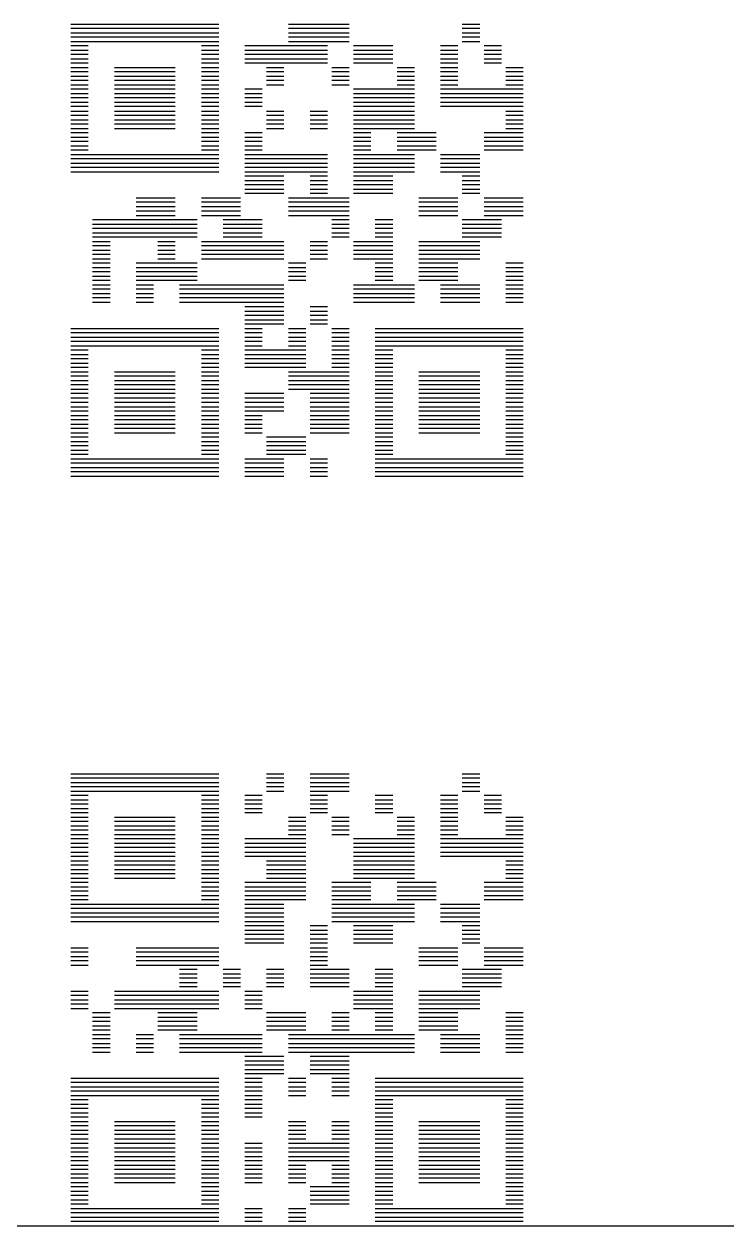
# Model space of a CAD drawing. Extents: x 0 to 60, y 0 to 60.
# Drawn here: x 0.938 to 1.875, y 0 to 1.603 of the extents above; entities that cross this region are included whole.
import ezdxf

# ---------------------------------------------------------------- set-up
doc = ezdxf.new("R2010")
doc.units = 0

msp = doc.modelspace()

# ---------------------------------------------------------------- linework, layer by layer
for p, q in [((1, 1.6032), (1.1972, 1.6032)), ((1.1972, 1.5974), (1, 1.5974)), ((1, 1.5916), (1.1972, 1.5916)), ((1.29, 1.6032), (1.3712, 1.6032)), ((1.3712, 1.5974), (1.29, 1.5974)), ((1.29, 1.5916), (1.3712, 1.5916)), ((1.522, 1.6032), (1.5452, 1.6032)), ((1.5452, 1.5974), (1.522, 1.5974)), ((1.522, 1.5916), (1.5452, 1.5916)), ((1.1972, 1.5858), (1, 1.5858)), ((1, 1.58), (1.1972, 1.58)), ((1.0232, 1.5742), (1, 1.5742)), ((1.1972, 1.5742), (1.174, 1.5742)), ((1.3422, 1.5742), (1.232, 1.5742)), ((1.3712, 1.5858), (1.29, 1.5858)), ((1.29, 1.58), (1.3712, 1.58)), ((1.4292, 1.5742), (1.377, 1.5742)), ((1.5162, 1.5742), (1.493, 1.5742)), ((1.5452, 1.5858), (1.522, 1.5858)), ((1.522, 1.58), (1.5452, 1.58)), ((1.5742, 1.5742), (1.551, 1.5742)), ((1, 1.5684), (1.0232, 1.5684)), ((1.0232, 1.5626), (1, 1.5626)), ((1, 1.5568), (1.0232, 1.5568)), ((1.174, 1.5684), (1.1972, 1.5684)), ((1.1972, 1.5626), (1.174, 1.5626)), ((1.174, 1.5568), (1.1972, 1.5568)), ((1.232, 1.5684), (1.3422, 1.5684)), ((1.3422, 1.5626), (1.232, 1.5626)), ((1.232, 1.5568), (1.3422, 1.5568)), ((1.377, 1.5684), (1.4292, 1.5684)), ((1.4292, 1.5626), (1.377, 1.5626)), ((1.377, 1.5568), (1.4292, 1.5568)), ((1.493, 1.5684), (1.5162, 1.5684)), ((1.5162, 1.5626), (1.493, 1.5626)), ((1.493, 1.5568), (1.5162, 1.5568)), ((1.551, 1.5684), (1.5742, 1.5684)), ((1.5742, 1.5626), (1.551, 1.5626)), ((1.551, 1.5568), (1.5742, 1.5568)), ((1.0232, 1.551), (1, 1.551)), ((1, 1.5452), (1.0232, 1.5452)), ((1.0232, 1.5394), (1, 1.5394)), ((1.058, 1.5452), (1.1392, 1.5452)), ((1.1392, 1.5394), (1.058, 1.5394)), ((1.1972, 1.551), (1.174, 1.551)), ((1.174, 1.5452), (1.1972, 1.5452)), ((1.1972, 1.5394), (1.174, 1.5394)), ((1.3422, 1.551), (1.232, 1.551)), ((1.261, 1.5452), (1.2842, 1.5452)), ((1.2842, 1.5394), (1.261, 1.5394)), ((1.348, 1.5452), (1.3712, 1.5452)), ((1.3712, 1.5394), (1.348, 1.5394)), ((1.4292, 1.551), (1.377, 1.551)), ((1.435, 1.5452), (1.4582, 1.5452)), ((1.4582, 1.5394), (1.435, 1.5394)), ((1.5162, 1.551), (1.493, 1.551)), ((1.493, 1.5452), (1.5162, 1.5452)), ((1.5162, 1.5394), (1.493, 1.5394)), ((1.5742, 1.551), (1.551, 1.551)), ((1.58, 1.5452), (1.6032, 1.5452)), ((1.6032, 1.5394), (1.58, 1.5394)), ((1, 1.5336), (1.0232, 1.5336)), ((1.0232, 1.5278), (1, 1.5278)), ((1.058, 1.5336), (1.1392, 1.5336)), ((1.1392, 1.5278), (1.058, 1.5278)), ((1.174, 1.5336), (1.1972, 1.5336)), ((1.1972, 1.5278), (1.174, 1.5278)), ((1.261, 1.5336), (1.2842, 1.5336)), ((1.2842, 1.5278), (1.261, 1.5278)), ((1.348, 1.5336), (1.3712, 1.5336)), ((1.3712, 1.5278), (1.348, 1.5278)), ((1.435, 1.5336), (1.4582, 1.5336)), ((1.4582, 1.5278), (1.435, 1.5278)), ((1.493, 1.5336), (1.5162, 1.5336)), ((1.5162, 1.5278), (1.493, 1.5278)), ((1.58, 1.5336), (1.6032, 1.5336)), ((1.6032, 1.5278), (1.58, 1.5278)), ((1, 1.522), (1.0232, 1.522)), ((1.0232, 1.5162), (1, 1.5162)), ((1, 1.5104), (1.0232, 1.5104)), ((1.058, 1.522), (1.1392, 1.522)), ((1.1392, 1.5162), (1.058, 1.5162)), ((1.058, 1.5104), (1.1392, 1.5104)), ((1.174, 1.522), (1.1972, 1.522)), ((1.1972, 1.5162), (1.174, 1.5162)), ((1.174, 1.5104), (1.1972, 1.5104)), ((1.2552, 1.5162), (1.232, 1.5162)), ((1.232, 1.5104), (1.2552, 1.5104)), ((1.261, 1.522), (1.2842, 1.522)), ((1.348, 1.522), (1.3712, 1.522)), ((1.4582, 1.5162), (1.377, 1.5162)), ((1.377, 1.5104), (1.4582, 1.5104)), ((1.435, 1.522), (1.4582, 1.522)), ((1.493, 1.522), (1.5162, 1.522)), ((1.6032, 1.5162), (1.493, 1.5162)), ((1.493, 1.5104), (1.6032, 1.5104)), ((1.58, 1.522), (1.6032, 1.522)), ((1.0232, 1.5046), (1, 1.5046)), ((1, 1.4988), (1.0232, 1.4988)), ((1.0232, 1.493), (1, 1.493)), ((1.1392, 1.5046), (1.058, 1.5046)), ((1.058, 1.4988), (1.1392, 1.4988)), ((1.1392, 1.493), (1.058, 1.493)), ((1.1972, 1.5046), (1.174, 1.5046)), ((1.174, 1.4988), (1.1972, 1.4988)), ((1.1972, 1.493), (1.174, 1.493)), ((1.2552, 1.5046), (1.232, 1.5046)), ((1.232, 1.4988), (1.2552, 1.4988)), ((1.2552, 1.493), (1.232, 1.493)), ((1.4582, 1.5046), (1.377, 1.5046)), ((1.377, 1.4988), (1.4582, 1.4988)), ((1.4582, 1.493), (1.377, 1.493)), ((1.6032, 1.5046), (1.493, 1.5046)), ((1.493, 1.4988), (1.6032, 1.4988)), ((1.6032, 1.493), (1.493, 1.493)), ((1, 1.4872), (1.0232, 1.4872)), ((1.0232, 1.4814), (1, 1.4814)), ((1, 1.4756), (1.0232, 1.4756)), ((1.058, 1.4872), (1.1392, 1.4872)), ((1.1392, 1.4814), (1.058, 1.4814)), ((1.058, 1.4756), (1.1392, 1.4756)), ((1.174, 1.4872), (1.1972, 1.4872)), ((1.1972, 1.4814), (1.174, 1.4814)), ((1.174, 1.4756), (1.1972, 1.4756)), ((1.261, 1.4872), (1.2842, 1.4872)), ((1.2842, 1.4814), (1.261, 1.4814)), ((1.261, 1.4756), (1.2842, 1.4756)), ((1.319, 1.4872), (1.3422, 1.4872)), ((1.3422, 1.4814), (1.319, 1.4814)), ((1.319, 1.4756), (1.3422, 1.4756)), ((1.377, 1.4872), (1.4582, 1.4872)), ((1.4582, 1.4814), (1.377, 1.4814)), ((1.377, 1.4756), (1.4582, 1.4756)), ((1.58, 1.4872), (1.6032, 1.4872)), ((1.6032, 1.4814), (1.58, 1.4814)), ((1.58, 1.4756), (1.6032, 1.4756)), ((1.0232, 1.4698), (1, 1.4698)), ((1, 1.464), (1.0232, 1.464)), ((1.1392, 1.4698), (1.058, 1.4698)), ((1.058, 1.464), (1.1392, 1.464)), ((1.1972, 1.4698), (1.174, 1.4698)), ((1.174, 1.464), (1.1972, 1.464)), ((1.2842, 1.4698), (1.261, 1.4698)), ((1.261, 1.464), (1.2842, 1.464)), ((1.3422, 1.4698), (1.319, 1.4698)), ((1.319, 1.464), (1.3422, 1.464)), ((1.4582, 1.4698), (1.377, 1.4698)), ((1.377, 1.464), (1.4582, 1.464)), ((1.6032, 1.4698), (1.58, 1.4698)), ((1.58, 1.464), (1.6032, 1.464)), ((1.0232, 1.4582), (1, 1.4582)), ((1, 1.4524), (1.0232, 1.4524)), ((1.0232, 1.4466), (1, 1.4466)), ((1.1972, 1.4582), (1.174, 1.4582)), ((1.174, 1.4524), (1.1972, 1.4524)), ((1.1972, 1.4466), (1.174, 1.4466)), ((1.2552, 1.4582), (1.232, 1.4582)), ((1.232, 1.4524), (1.2552, 1.4524)), ((1.2552, 1.4466), (1.232, 1.4466)), ((1.4002, 1.4582), (1.377, 1.4582)), ((1.377, 1.4524), (1.4002, 1.4524)), ((1.4002, 1.4466), (1.377, 1.4466)), ((1.4872, 1.4582), (1.435, 1.4582)), ((1.435, 1.4524), (1.4872, 1.4524)), ((1.4872, 1.4466), (1.435, 1.4466)), ((1.6032, 1.4582), (1.551, 1.4582)), ((1.551, 1.4524), (1.6032, 1.4524)), ((1.6032, 1.4466), (1.551, 1.4466)), ((1, 1.4408), (1.0232, 1.4408)), ((1.0232, 1.435), (1, 1.435)), ((1, 1.4292), (1.1972, 1.4292)), ((1.174, 1.4408), (1.1972, 1.4408)), ((1.1972, 1.435), (1.174, 1.435)), ((1.232, 1.4408), (1.2552, 1.4408)), ((1.2552, 1.435), (1.232, 1.435)), ((1.232, 1.4292), (1.3422, 1.4292)), ((1.377, 1.4408), (1.4002, 1.4408)), ((1.4002, 1.435), (1.377, 1.435)), ((1.377, 1.4292), (1.4582, 1.4292)), ((1.435, 1.4408), (1.4872, 1.4408)), ((1.4872, 1.435), (1.435, 1.435)), ((1.493, 1.4292), (1.5452, 1.4292)), ((1.551, 1.4408), (1.6032, 1.4408)), ((1.6032, 1.435), (1.551, 1.435)), ((1.1972, 1.4234), (1, 1.4234)), ((1, 1.4176), (1.1972, 1.4176)), ((1.1972, 1.4118), (1, 1.4118)), ((1.3422, 1.4234), (1.232, 1.4234)), ((1.232, 1.4176), (1.3422, 1.4176)), ((1.3422, 1.4118), (1.232, 1.4118)), ((1.4582, 1.4234), (1.377, 1.4234)), ((1.377, 1.4176), (1.4582, 1.4176)), ((1.4582, 1.4118), (1.377, 1.4118)), ((1.5452, 1.4234), (1.493, 1.4234)), ((1.493, 1.4176), (1.5452, 1.4176)), ((1.5452, 1.4118), (1.493, 1.4118)), ((1, 1.406), (1.1972, 1.406)), ((1.232, 1.406), (1.3422, 1.406)), ((1.2842, 1.4002), (1.232, 1.4002)), ((1.3422, 1.4002), (1.319, 1.4002)), ((1.377, 1.406), (1.4582, 1.406)), ((1.4292, 1.4002), (1.377, 1.4002)), ((1.493, 1.406), (1.5452, 1.406)), ((1.5452, 1.4002), (1.522, 1.4002)), ((1.232, 1.3944), (1.2842, 1.3944)), ((1.2842, 1.3886), (1.232, 1.3886)), ((1.232, 1.3828), (1.2842, 1.3828)), ((1.319, 1.3944), (1.3422, 1.3944)), ((1.3422, 1.3886), (1.319, 1.3886)), ((1.319, 1.3828), (1.3422, 1.3828)), ((1.377, 1.3944), (1.4292, 1.3944)), ((1.4292, 1.3886), (1.377, 1.3886)), ((1.377, 1.3828), (1.4292, 1.3828)), ((1.522, 1.3944), (1.5452, 1.3944)), ((1.5452, 1.3886), (1.522, 1.3886)), ((1.522, 1.3828), (1.5452, 1.3828)), ((1.087, 1.3712), (1.1392, 1.3712)), ((1.1392, 1.3654), (1.087, 1.3654)), ((1.174, 1.3712), (1.2262, 1.3712)), ((1.2262, 1.3654), (1.174, 1.3654)), ((1.2842, 1.377), (1.232, 1.377)), ((1.29, 1.3712), (1.3712, 1.3712)), ((1.3712, 1.3654), (1.29, 1.3654)), ((1.3422, 1.377), (1.319, 1.377)), ((1.4292, 1.377), (1.377, 1.377)), ((1.464, 1.3712), (1.5162, 1.3712)), ((1.5162, 1.3654), (1.464, 1.3654)), ((1.5452, 1.377), (1.522, 1.377)), ((1.551, 1.3712), (1.6032, 1.3712)), ((1.6032, 1.3654), (1.551, 1.3654)), ((1.087, 1.3596), (1.1392, 1.3596)), ((1.1392, 1.3538), (1.087, 1.3538)), ((1.087, 1.348), (1.1392, 1.348)), ((1.174, 1.3596), (1.2262, 1.3596)), ((1.2262, 1.3538), (1.174, 1.3538)), ((1.174, 1.348), (1.2262, 1.348)), ((1.29, 1.3596), (1.3712, 1.3596)), ((1.3712, 1.3538), (1.29, 1.3538)), ((1.29, 1.348), (1.3712, 1.348)), ((1.464, 1.3596), (1.5162, 1.3596)), ((1.5162, 1.3538), (1.464, 1.3538)), ((1.464, 1.348), (1.5162, 1.348)), ((1.551, 1.3596), (1.6032, 1.3596)), ((1.6032, 1.3538), (1.551, 1.3538)), ((1.551, 1.348), (1.6032, 1.348)), ((1.1682, 1.3422), (1.029, 1.3422)), ((1.029, 1.3364), (1.1682, 1.3364)), ((1.2552, 1.3422), (1.203, 1.3422)), ((1.203, 1.3364), (1.2552, 1.3364)), ((1.3712, 1.3422), (1.348, 1.3422)), ((1.348, 1.3364), (1.3712, 1.3364)), ((1.4292, 1.3422), (1.406, 1.3422)), ((1.406, 1.3364), (1.4292, 1.3364)), ((1.5742, 1.3422), (1.522, 1.3422)), ((1.522, 1.3364), (1.5742, 1.3364)), ((1.1682, 1.3306), (1.029, 1.3306)), ((1.029, 1.3248), (1.1682, 1.3248)), ((1.1682, 1.319), (1.029, 1.319)), ((1.2552, 1.3306), (1.203, 1.3306)), ((1.203, 1.3248), (1.2552, 1.3248)), ((1.2552, 1.319), (1.203, 1.319)), ((1.3712, 1.3306), (1.348, 1.3306)), ((1.348, 1.3248), (1.3712, 1.3248)), ((1.3712, 1.319), (1.348, 1.319)), ((1.4292, 1.3306), (1.406, 1.3306)), ((1.406, 1.3248), (1.4292, 1.3248)), ((1.4292, 1.319), (1.406, 1.319)), ((1.5742, 1.3306), (1.522, 1.3306)), ((1.522, 1.3248), (1.5742, 1.3248)), ((1.5742, 1.319), (1.522, 1.319)), ((1.029, 1.3132), (1.0522, 1.3132)), ((1.0522, 1.3074), (1.029, 1.3074)), ((1.029, 1.3016), (1.0522, 1.3016)), ((1.116, 1.3132), (1.1392, 1.3132)), ((1.1392, 1.3074), (1.116, 1.3074)), ((1.116, 1.3016), (1.1392, 1.3016)), ((1.174, 1.3132), (1.2842, 1.3132)), ((1.2842, 1.3074), (1.174, 1.3074)), ((1.174, 1.3016), (1.2842, 1.3016)), ((1.319, 1.3132), (1.3422, 1.3132)), ((1.3422, 1.3074), (1.319, 1.3074)), ((1.319, 1.3016), (1.3422, 1.3016)), ((1.377, 1.3132), (1.4292, 1.3132)), ((1.4292, 1.3074), (1.377, 1.3074)), ((1.377, 1.3016), (1.4292, 1.3016)), ((1.464, 1.3132), (1.5452, 1.3132)), ((1.5452, 1.3074), (1.464, 1.3074)), ((1.464, 1.3016), (1.5452, 1.3016)), ((1.0522, 1.2958), (1.029, 1.2958)), ((1.029, 1.29), (1.0522, 1.29)), ((1.0522, 1.2842), (1.029, 1.2842)), ((1.1682, 1.2842), (1.087, 1.2842)), ((1.1392, 1.2958), (1.116, 1.2958)), ((1.116, 1.29), (1.1392, 1.29)), ((1.2842, 1.2958), (1.174, 1.2958)), ((1.174, 1.29), (1.2842, 1.29)), ((1.3132, 1.2842), (1.29, 1.2842)), ((1.3422, 1.2958), (1.319, 1.2958)), ((1.319, 1.29), (1.3422, 1.29)), ((1.4292, 1.2958), (1.377, 1.2958)), ((1.377, 1.29), (1.4292, 1.29)), ((1.4292, 1.2842), (1.406, 1.2842)), ((1.5452, 1.2958), (1.464, 1.2958)), ((1.464, 1.29), (1.5452, 1.29)), ((1.5162, 1.2842), (1.464, 1.2842)), ((1.6032, 1.2842), (1.58, 1.2842)), ((1.029, 1.2784), (1.0522, 1.2784)), ((1.0522, 1.2726), (1.029, 1.2726)), ((1.029, 1.2668), (1.0522, 1.2668)), ((1.087, 1.2784), (1.1682, 1.2784)), ((1.1682, 1.2726), (1.087, 1.2726)), ((1.087, 1.2668), (1.1682, 1.2668)), ((1.29, 1.2784), (1.3132, 1.2784)), ((1.3132, 1.2726), (1.29, 1.2726)), ((1.29, 1.2668), (1.3132, 1.2668)), ((1.406, 1.2784), (1.4292, 1.2784)), ((1.4292, 1.2726), (1.406, 1.2726)), ((1.406, 1.2668), (1.4292, 1.2668)), ((1.464, 1.2784), (1.5162, 1.2784)), ((1.5162, 1.2726), (1.464, 1.2726)), ((1.464, 1.2668), (1.5162, 1.2668)), ((1.58, 1.2784), (1.6032, 1.2784)), ((1.6032, 1.2726), (1.58, 1.2726)), ((1.58, 1.2668), (1.6032, 1.2668)), ((1.0522, 1.261), (1.029, 1.261)), ((1.029, 1.2552), (1.0522, 1.2552)), ((1.1682, 1.261), (1.087, 1.261)), ((1.087, 1.2552), (1.1102, 1.2552)), ((1.145, 1.2552), (1.2842, 1.2552)), ((1.3132, 1.261), (1.29, 1.261)), ((1.377, 1.2552), (1.4582, 1.2552)), ((1.4292, 1.261), (1.406, 1.261)), ((1.5162, 1.261), (1.464, 1.261)), ((1.493, 1.2552), (1.5452, 1.2552)), ((1.6032, 1.261), (1.58, 1.261)), ((1.58, 1.2552), (1.6032, 1.2552)), ((1.0522, 1.2494), (1.029, 1.2494)), ((1.029, 1.2436), (1.0522, 1.2436)), ((1.0522, 1.2378), (1.029, 1.2378)), ((1.1102, 1.2494), (1.087, 1.2494)), ((1.087, 1.2436), (1.1102, 1.2436)), ((1.1102, 1.2378), (1.087, 1.2378)), ((1.2842, 1.2494), (1.145, 1.2494)), ((1.145, 1.2436), (1.2842, 1.2436)), ((1.2842, 1.2378), (1.145, 1.2378)), ((1.4582, 1.2494), (1.377, 1.2494)), ((1.377, 1.2436), (1.4582, 1.2436)), ((1.4582, 1.2378), (1.377, 1.2378)), ((1.5452, 1.2494), (1.493, 1.2494)), ((1.493, 1.2436), (1.5452, 1.2436)), ((1.5452, 1.2378), (1.493, 1.2378)), ((1.6032, 1.2494), (1.58, 1.2494)), ((1.58, 1.2436), (1.6032, 1.2436)), ((1.6032, 1.2378), (1.58, 1.2378)), ((1.029, 1.232), (1.0522, 1.232)), ((1.087, 1.232), (1.1102, 1.232)), ((1.145, 1.232), (1.2842, 1.232)), ((1.2842, 1.2262), (1.232, 1.2262)), ((1.232, 1.2204), (1.2842, 1.2204)), ((1.3422, 1.2262), (1.319, 1.2262)), ((1.319, 1.2204), (1.3422, 1.2204)), ((1.377, 1.232), (1.4582, 1.232)), ((1.493, 1.232), (1.5452, 1.232)), ((1.58, 1.232), (1.6032, 1.232)), ((1.2842, 1.2146), (1.232, 1.2146)), ((1.232, 1.2088), (1.2842, 1.2088)), ((1.2842, 1.203), (1.232, 1.203)), ((1.3422, 1.2146), (1.319, 1.2146)), ((1.319, 1.2088), (1.3422, 1.2088)), ((1.3422, 1.203), (1.319, 1.203)), ((1, 1.1972), (1.1972, 1.1972)), ((1.1972, 1.1914), (1, 1.1914)), ((1.232, 1.1972), (1.2552, 1.1972)), ((1.2552, 1.1914), (1.232, 1.1914)), ((1.29, 1.1972), (1.3132, 1.1972)), ((1.3132, 1.1914), (1.29, 1.1914)), ((1.348, 1.1972), (1.3712, 1.1972)), ((1.3712, 1.1914), (1.348, 1.1914)), ((1.406, 1.1972), (1.6032, 1.1972)), ((1.6032, 1.1914), (1.406, 1.1914)), ((1, 1.1856), (1.1972, 1.1856)), ((1.1972, 1.1798), (1, 1.1798)), ((1, 1.174), (1.1972, 1.174)), ((1.232, 1.1856), (1.2552, 1.1856)), ((1.2552, 1.1798), (1.232, 1.1798)), ((1.232, 1.174), (1.2552, 1.174)), ((1.29, 1.1856), (1.3132, 1.1856)), ((1.3132, 1.1798), (1.29, 1.1798)), ((1.29, 1.174), (1.3132, 1.174)), ((1.348, 1.1856), (1.3712, 1.1856)), ((1.3712, 1.1798), (1.348, 1.1798)), ((1.348, 1.174), (1.3712, 1.174)), ((1.406, 1.1856), (1.6032, 1.1856)), ((1.6032, 1.1798), (1.406, 1.1798)), ((1.406, 1.174), (1.6032, 1.174)), ((1.0232, 1.1682), (1, 1.1682)), ((1, 1.1624), (1.0232, 1.1624)), ((1.0232, 1.1566), (1, 1.1566)), ((1.1972, 1.1682), (1.174, 1.1682)), ((1.174, 1.1624), (1.1972, 1.1624)), ((1.1972, 1.1566), (1.174, 1.1566)), ((1.3132, 1.1682), (1.232, 1.1682)), ((1.232, 1.1624), (1.3132, 1.1624)), ((1.3132, 1.1566), (1.232, 1.1566)), ((1.3712, 1.1682), (1.348, 1.1682)), ((1.348, 1.1624), (1.3712, 1.1624)), ((1.3712, 1.1566), (1.348, 1.1566)), ((1.4292, 1.1682), (1.406, 1.1682)), ((1.406, 1.1624), (1.4292, 1.1624)), ((1.4292, 1.1566), (1.406, 1.1566)), ((1.6032, 1.1682), (1.58, 1.1682)), ((1.58, 1.1624), (1.6032, 1.1624)), ((1.6032, 1.1566), (1.58, 1.1566)), ((1, 1.1508), (1.0232, 1.1508)), ((1.0232, 1.145), (1, 1.145)), ((1, 1.1392), (1.0232, 1.1392)), ((1.058, 1.1392), (1.1392, 1.1392)), ((1.174, 1.1508), (1.1972, 1.1508)), ((1.1972, 1.145), (1.174, 1.145)), ((1.174, 1.1392), (1.1972, 1.1392)), ((1.232, 1.1508), (1.3132, 1.1508)), ((1.3132, 1.145), (1.232, 1.145)), ((1.29, 1.1392), (1.3712, 1.1392)), ((1.348, 1.1508), (1.3712, 1.1508)), ((1.3712, 1.145), (1.348, 1.145)), ((1.406, 1.1508), (1.4292, 1.1508)), ((1.4292, 1.145), (1.406, 1.145)), ((1.406, 1.1392), (1.4292, 1.1392)), ((1.464, 1.1392), (1.5452, 1.1392)), ((1.58, 1.1508), (1.6032, 1.1508)), ((1.6032, 1.145), (1.58, 1.145)), ((1.58, 1.1392), (1.6032, 1.1392)), ((1.0232, 1.1334), (1, 1.1334)), ((1, 1.1276), (1.0232, 1.1276)), ((1.1392, 1.1334), (1.058, 1.1334)), ((1.058, 1.1276), (1.1392, 1.1276)), ((1.1972, 1.1334), (1.174, 1.1334)), ((1.174, 1.1276), (1.1972, 1.1276)), ((1.3712, 1.1334), (1.29, 1.1334)), ((1.29, 1.1276), (1.3712, 1.1276)), ((1.4292, 1.1334), (1.406, 1.1334)), ((1.406, 1.1276), (1.4292, 1.1276)), ((1.5452, 1.1334), (1.464, 1.1334)), ((1.464, 1.1276), (1.5452, 1.1276)), ((1.6032, 1.1334), (1.58, 1.1334)), ((1.58, 1.1276), (1.6032, 1.1276)), ((1.0232, 1.1218), (1, 1.1218)), ((1, 1.116), (1.0232, 1.116)), ((1.0232, 1.1102), (1, 1.1102)), ((1.1392, 1.1218), (1.058, 1.1218)), ((1.058, 1.116), (1.1392, 1.116)), ((1.1392, 1.1102), (1.058, 1.1102)), ((1.1972, 1.1218), (1.174, 1.1218)), ((1.174, 1.116), (1.1972, 1.116)), ((1.1972, 1.1102), (1.174, 1.1102)), ((1.2842, 1.1102), (1.232, 1.1102)), ((1.3712, 1.1218), (1.29, 1.1218)), ((1.29, 1.116), (1.3712, 1.116)), ((1.3712, 1.1102), (1.319, 1.1102)), ((1.4292, 1.1218), (1.406, 1.1218)), ((1.406, 1.116), (1.4292, 1.116)), ((1.4292, 1.1102), (1.406, 1.1102)), ((1.5452, 1.1218), (1.464, 1.1218)), ((1.464, 1.116), (1.5452, 1.116)), ((1.5452, 1.1102), (1.464, 1.1102)), ((1.6032, 1.1218), (1.58, 1.1218)), ((1.58, 1.116), (1.6032, 1.116)), ((1.6032, 1.1102), (1.58, 1.1102)), ((1, 1.1044), (1.0232, 1.1044)), ((1.0232, 1.0986), (1, 1.0986)), ((1, 1.0928), (1.0232, 1.0928)), ((1.058, 1.1044), (1.1392, 1.1044)), ((1.1392, 1.0986), (1.058, 1.0986)), ((1.058, 1.0928), (1.1392, 1.0928)), ((1.174, 1.1044), (1.1972, 1.1044)), ((1.1972, 1.0986), (1.174, 1.0986)), ((1.174, 1.0928), (1.1972, 1.0928)), ((1.232, 1.1044), (1.2842, 1.1044)), ((1.2842, 1.0986), (1.232, 1.0986)), ((1.232, 1.0928), (1.2842, 1.0928)), ((1.319, 1.1044), (1.3712, 1.1044)), ((1.3712, 1.0986), (1.319, 1.0986)), ((1.319, 1.0928), (1.3712, 1.0928)), ((1.406, 1.1044), (1.4292, 1.1044)), ((1.4292, 1.0986), (1.406, 1.0986)), ((1.406, 1.0928), (1.4292, 1.0928)), ((1.464, 1.1044), (1.5452, 1.1044)), ((1.5452, 1.0986), (1.464, 1.0986)), ((1.464, 1.0928), (1.5452, 1.0928)), ((1.58, 1.1044), (1.6032, 1.1044)), ((1.6032, 1.0986), (1.58, 1.0986)), ((1.58, 1.0928), (1.6032, 1.0928)), ((1.0232, 1.087), (1, 1.087)), ((1, 1.0812), (1.0232, 1.0812)), ((1.0232, 1.0754), (1, 1.0754)), ((1.1392, 1.087), (1.058, 1.087)), ((1.058, 1.0812), (1.1392, 1.0812)), ((1.1392, 1.0754), (1.058, 1.0754)), ((1.1972, 1.087), (1.174, 1.087)), ((1.174, 1.0812), (1.1972, 1.0812)), ((1.1972, 1.0754), (1.174, 1.0754)), ((1.2842, 1.087), (1.232, 1.087)), ((1.232, 1.0812), (1.2552, 1.0812)), ((1.2552, 1.0754), (1.232, 1.0754)), ((1.3712, 1.087), (1.319, 1.087)), ((1.319, 1.0812), (1.3712, 1.0812)), ((1.3712, 1.0754), (1.319, 1.0754)), ((1.4292, 1.087), (1.406, 1.087)), ((1.406, 1.0812), (1.4292, 1.0812)), ((1.4292, 1.0754), (1.406, 1.0754)), ((1.5452, 1.087), (1.464, 1.087)), ((1.464, 1.0812), (1.5452, 1.0812)), ((1.5452, 1.0754), (1.464, 1.0754)), ((1.6032, 1.087), (1.58, 1.087)), ((1.58, 1.0812), (1.6032, 1.0812)), ((1.6032, 1.0754), (1.58, 1.0754)), ((1, 1.0696), (1.0232, 1.0696)), ((1.0232, 1.0638), (1, 1.0638)), ((1.058, 1.0696), (1.1392, 1.0696)), ((1.1392, 1.0638), (1.058, 1.0638)), ((1.174, 1.0696), (1.1972, 1.0696)), ((1.1972, 1.0638), (1.174, 1.0638)), ((1.232, 1.0696), (1.2552, 1.0696)), ((1.2552, 1.0638), (1.232, 1.0638)), ((1.319, 1.0696), (1.3712, 1.0696)), ((1.3712, 1.0638), (1.319, 1.0638)), ((1.406, 1.0696), (1.4292, 1.0696)), ((1.4292, 1.0638), (1.406, 1.0638)), ((1.464, 1.0696), (1.5452, 1.0696)), ((1.5452, 1.0638), (1.464, 1.0638)), ((1.58, 1.0696), (1.6032, 1.0696)), ((1.6032, 1.0638), (1.58, 1.0638)), ((1, 1.058), (1.0232, 1.058)), ((1.0232, 1.0522), (1, 1.0522)), ((1, 1.0464), (1.0232, 1.0464)), ((1.058, 1.058), (1.1392, 1.058)), ((1.174, 1.058), (1.1972, 1.058)), ((1.1972, 1.0522), (1.174, 1.0522)), ((1.174, 1.0464), (1.1972, 1.0464)), ((1.232, 1.058), (1.2552, 1.058)), ((1.3132, 1.0522), (1.261, 1.0522)), ((1.261, 1.0464), (1.3132, 1.0464)), ((1.319, 1.058), (1.3712, 1.058)), ((1.406, 1.058), (1.4292, 1.058)), ((1.4292, 1.0522), (1.406, 1.0522)), ((1.406, 1.0464), (1.4292, 1.0464)), ((1.464, 1.058), (1.5452, 1.058)), ((1.58, 1.058), (1.6032, 1.058)), ((1.6032, 1.0522), (1.58, 1.0522)), ((1.58, 1.0464), (1.6032, 1.0464)), ((1.0232, 1.0406), (1, 1.0406)), ((1, 1.0348), (1.0232, 1.0348)), ((1.0232, 1.029), (1, 1.029)), ((1.1972, 1.0406), (1.174, 1.0406)), ((1.174, 1.0348), (1.1972, 1.0348)), ((1.1972, 1.029), (1.174, 1.029)), ((1.3132, 1.0406), (1.261, 1.0406)), ((1.261, 1.0348), (1.3132, 1.0348)), ((1.3132, 1.029), (1.261, 1.029)), ((1.4292, 1.0406), (1.406, 1.0406)), ((1.406, 1.0348), (1.4292, 1.0348)), ((1.4292, 1.029), (1.406, 1.029)), ((1.6032, 1.0406), (1.58, 1.0406)), ((1.58, 1.0348), (1.6032, 1.0348)), ((1.6032, 1.029), (1.58, 1.029)), ((1, 1.0232), (1.1972, 1.0232)), ((1.1972, 1.0174), (1, 1.0174)), ((1, 1.0116), (1.1972, 1.0116)), ((1.232, 1.0232), (1.2842, 1.0232)), ((1.2842, 1.0174), (1.232, 1.0174)), ((1.232, 1.0116), (1.2842, 1.0116)), ((1.319, 1.0232), (1.3422, 1.0232)), ((1.3422, 1.0174), (1.319, 1.0174)), ((1.319, 1.0116), (1.3422, 1.0116)), ((1.406, 1.0232), (1.6032, 1.0232)), ((1.6032, 1.0174), (1.406, 1.0174)), ((1.406, 1.0116), (1.6032, 1.0116)), ((1.1972, 1.0058), (1, 1.0058)), ((1, 1), (1.1972, 1)), ((1.2842, 1.0058), (1.232, 1.0058)), ((1.232, 1), (1.2842, 1)), ((1.3422, 1.0058), (1.319, 1.0058)), ((1.319, 1), (1.3422, 1)), ((1.6032, 1.0058), (1.406, 1.0058)), ((1.406, 1), (1.6032, 1)), ((1, 0.6032), (1.1972, 0.6032)), ((1.1972, 0.5974), (1, 0.5974)), ((1.261, 0.6032), (1.2842, 0.6032)), ((1.2842, 0.5974), (1.261, 0.5974)), ((1.319, 0.6032), (1.3712, 0.6032)), ((1.3712, 0.5974), (1.319, 0.5974)), ((1.522, 0.6032), (1.5452, 0.6032)), ((1.5452, 0.5974), (1.522, 0.5974)), ((1, 0.5916), (1.1972, 0.5916)), ((1.1972, 0.5858), (1, 0.5858)), ((1, 0.58), (1.1972, 0.58)), ((1.261, 0.5916), (1.2842, 0.5916)), ((1.2842, 0.5858), (1.261, 0.5858)), ((1.261, 0.58), (1.2842, 0.58)), ((1.319, 0.5916), (1.3712, 0.5916)), ((1.3712, 0.5858), (1.319, 0.5858)), ((1.319, 0.58), (1.3712, 0.58)), ((1.522, 0.5916), (1.5452, 0.5916)), ((1.5452, 0.5858), (1.522, 0.5858)), ((1.522, 0.58), (1.5452, 0.58)), ((1.0232, 0.5742), (1, 0.5742)), ((1, 0.5684), (1.0232, 0.5684)), ((1.0232, 0.5626), (1, 0.5626)), ((1.1972, 0.5742), (1.174, 0.5742)), ((1.174, 0.5684), (1.1972, 0.5684)), ((1.1972, 0.5626), (1.174, 0.5626)), ((1.2552, 0.5742), (1.232, 0.5742)), ((1.232, 0.5684), (1.2552, 0.5684)), ((1.2552, 0.5626), (1.232, 0.5626)), ((1.3422, 0.5742), (1.319, 0.5742)), ((1.319, 0.5684), (1.3422, 0.5684)), ((1.3422, 0.5626), (1.319, 0.5626)), ((1.4292, 0.5742), (1.406, 0.5742)), ((1.406, 0.5684), (1.4292, 0.5684)), ((1.4292, 0.5626), (1.406, 0.5626)), ((1.5162, 0.5742), (1.493, 0.5742)), ((1.493, 0.5684), (1.5162, 0.5684)), ((1.5162, 0.5626), (1.493, 0.5626)), ((1.5742, 0.5742), (1.551, 0.5742)), ((1.551, 0.5684), (1.5742, 0.5684)), ((1.5742, 0.5626), (1.551, 0.5626)), ((1, 0.5568), (1.0232, 0.5568)), ((1.0232, 0.551), (1, 0.551)), ((1, 0.5452), (1.0232, 0.5452)), ((1.058, 0.5452), (1.1392, 0.5452)), ((1.174, 0.5568), (1.1972, 0.5568)), ((1.1972, 0.551), (1.174, 0.551)), ((1.174, 0.5452), (1.1972, 0.5452)), ((1.232, 0.5568), (1.2552, 0.5568)), ((1.2552, 0.551), (1.232, 0.551)), ((1.29, 0.5452), (1.3132, 0.5452)), ((1.319, 0.5568), (1.3422, 0.5568)), ((1.3422, 0.551), (1.319, 0.551)), ((1.348, 0.5452), (1.3712, 0.5452)), ((1.406, 0.5568), (1.4292, 0.5568)), ((1.4292, 0.551), (1.406, 0.551)), ((1.435, 0.5452), (1.4582, 0.5452)), ((1.493, 0.5568), (1.5162, 0.5568)), ((1.5162, 0.551), (1.493, 0.551)), ((1.493, 0.5452), (1.5162, 0.5452)), ((1.551, 0.5568), (1.5742, 0.5568)), ((1.5742, 0.551), (1.551, 0.551)), ((1.58, 0.5452), (1.6032, 0.5452)), ((1.0232, 0.5394), (1, 0.5394)), ((1, 0.5336), (1.0232, 0.5336)), ((1.1392, 0.5394), (1.058, 0.5394)), ((1.058, 0.5336), (1.1392, 0.5336)), ((1.1972, 0.5394), (1.174, 0.5394)), ((1.174, 0.5336), (1.1972, 0.5336)), ((1.3132, 0.5394), (1.29, 0.5394)), ((1.29, 0.5336), (1.3132, 0.5336)), ((1.3712, 0.5394), (1.348, 0.5394)), ((1.348, 0.5336), (1.3712, 0.5336)), ((1.4582, 0.5394), (1.435, 0.5394)), ((1.435, 0.5336), (1.4582, 0.5336)), ((1.5162, 0.5394), (1.493, 0.5394)), ((1.493, 0.5336), (1.5162, 0.5336)), ((1.6032, 0.5394), (1.58, 0.5394)), ((1.58, 0.5336), (1.6032, 0.5336)), ((1.0232, 0.5278), (1, 0.5278)), ((1, 0.522), (1.0232, 0.522)), ((1.0232, 0.5162), (1, 0.5162)), ((1.1392, 0.5278), (1.058, 0.5278)), ((1.058, 0.522), (1.1392, 0.522)), ((1.1392, 0.5162), (1.058, 0.5162)), ((1.1972, 0.5278), (1.174, 0.5278)), ((1.174, 0.522), (1.1972, 0.522)), ((1.1972, 0.5162), (1.174, 0.5162)), ((1.3132, 0.5162), (1.232, 0.5162)), ((1.3132, 0.5278), (1.29, 0.5278)), ((1.29, 0.522), (1.3132, 0.522)), ((1.3712, 0.5278), (1.348, 0.5278)), ((1.348, 0.522), (1.3712, 0.522)), ((1.4582, 0.5162), (1.377, 0.5162)), ((1.4582, 0.5278), (1.435, 0.5278)), ((1.435, 0.522), (1.4582, 0.522)), ((1.5162, 0.5278), (1.493, 0.5278)), ((1.493, 0.522), (1.5162, 0.522)), ((1.6032, 0.5162), (1.493, 0.5162)), ((1.6032, 0.5278), (1.58, 0.5278)), ((1.58, 0.522), (1.6032, 0.522)), ((1, 0.5104), (1.0232, 0.5104)), ((1.0232, 0.5046), (1, 0.5046)), ((1, 0.4988), (1.0232, 0.4988)), ((1.058, 0.5104), (1.1392, 0.5104)), ((1.1392, 0.5046), (1.058, 0.5046)), ((1.058, 0.4988), (1.1392, 0.4988)), ((1.174, 0.5104), (1.1972, 0.5104)), ((1.1972, 0.5046), (1.174, 0.5046)), ((1.174, 0.4988), (1.1972, 0.4988)), ((1.232, 0.5104), (1.3132, 0.5104)), ((1.3132, 0.5046), (1.232, 0.5046)), ((1.232, 0.4988), (1.3132, 0.4988)), ((1.377, 0.5104), (1.4582, 0.5104)), ((1.4582, 0.5046), (1.377, 0.5046)), ((1.377, 0.4988), (1.4582, 0.4988)), ((1.493, 0.5104), (1.6032, 0.5104)), ((1.6032, 0.5046), (1.493, 0.5046)), ((1.493, 0.4988), (1.6032, 0.4988)), ((1.0232, 0.493), (1, 0.493)), ((1, 0.4872), (1.0232, 0.4872)), ((1.0232, 0.4814), (1, 0.4814)), ((1.1392, 0.493), (1.058, 0.493)), ((1.058, 0.4872), (1.1392, 0.4872)), ((1.1392, 0.4814), (1.058, 0.4814)), ((1.1972, 0.493), (1.174, 0.493)), ((1.174, 0.4872), (1.1972, 0.4872)), ((1.1972, 0.4814), (1.174, 0.4814)), ((1.3132, 0.493), (1.232, 0.493)), ((1.261, 0.4872), (1.3132, 0.4872)), ((1.3132, 0.4814), (1.261, 0.4814)), ((1.4582, 0.493), (1.377, 0.493)), ((1.377, 0.4872), (1.4582, 0.4872)), ((1.4582, 0.4814), (1.377, 0.4814)), ((1.6032, 0.493), (1.493, 0.493)), ((1.58, 0.4872), (1.6032, 0.4872)), ((1.6032, 0.4814), (1.58, 0.4814)), ((1, 0.4756), (1.0232, 0.4756)), ((1.0232, 0.4698), (1, 0.4698)), ((1.058, 0.4756), (1.1392, 0.4756)), ((1.1392, 0.4698), (1.058, 0.4698)), ((1.174, 0.4756), (1.1972, 0.4756)), ((1.1972, 0.4698), (1.174, 0.4698)), ((1.261, 0.4756), (1.3132, 0.4756)), ((1.3132, 0.4698), (1.261, 0.4698)), ((1.377, 0.4756), (1.4582, 0.4756)), ((1.4582, 0.4698), (1.377, 0.4698)), ((1.58, 0.4756), (1.6032, 0.4756)), ((1.6032, 0.4698), (1.58, 0.4698)), ((1, 0.464), (1.0232, 0.464)), ((1.0232, 0.4582), (1, 0.4582)), ((1, 0.4524), (1.0232, 0.4524)), ((1.058, 0.464), (1.1392, 0.464)), ((1.174, 0.464), (1.1972, 0.464)), ((1.1972, 0.4582), (1.174, 0.4582)), ((1.174, 0.4524), (1.1972, 0.4524)), ((1.3132, 0.4582), (1.232, 0.4582)), ((1.232, 0.4524), (1.3132, 0.4524)), ((1.261, 0.464), (1.3132, 0.464)), ((1.4002, 0.4582), (1.348, 0.4582)), ((1.348, 0.4524), (1.4002, 0.4524)), ((1.377, 0.464), (1.4582, 0.464)), ((1.4872, 0.4582), (1.435, 0.4582)), ((1.435, 0.4524), (1.4872, 0.4524)), ((1.6032, 0.4582), (1.551, 0.4582)), ((1.551, 0.4524), (1.6032, 0.4524)), ((1.58, 0.464), (1.6032, 0.464)), ((1.0232, 0.4466), (1, 0.4466)), ((1, 0.4408), (1.0232, 0.4408)), ((1.0232, 0.435), (1, 0.435)), ((1.1972, 0.4466), (1.174, 0.4466)), ((1.174, 0.4408), (1.1972, 0.4408)), ((1.1972, 0.435), (1.174, 0.435)), ((1.3132, 0.4466), (1.232, 0.4466)), ((1.232, 0.4408), (1.3132, 0.4408)), ((1.3132, 0.435), (1.232, 0.435)), ((1.4002, 0.4466), (1.348, 0.4466)), ((1.348, 0.4408), (1.4002, 0.4408)), ((1.4002, 0.435), (1.348, 0.435)), ((1.4872, 0.4466), (1.435, 0.4466)), ((1.435, 0.4408), (1.4872, 0.4408)), ((1.4872, 0.435), (1.435, 0.435)), ((1.6032, 0.4466), (1.551, 0.4466)), ((1.551, 0.4408), (1.6032, 0.4408)), ((1.6032, 0.435), (1.551, 0.435)), ((1, 0.4292), (1.1972, 0.4292)), ((1.1972, 0.4234), (1, 0.4234)), ((1, 0.4176), (1.1972, 0.4176)), ((1.232, 0.4292), (1.2842, 0.4292)), ((1.2842, 0.4234), (1.232, 0.4234)), ((1.232, 0.4176), (1.2842, 0.4176)), ((1.348, 0.4292), (1.4582, 0.4292)), ((1.4582, 0.4234), (1.348, 0.4234)), ((1.348, 0.4176), (1.4582, 0.4176)), ((1.493, 0.4292), (1.5452, 0.4292)), ((1.5452, 0.4234), (1.493, 0.4234)), ((1.493, 0.4176), (1.5452, 0.4176)), ((1.1972, 0.4118), (1, 0.4118)), ((1, 0.406), (1.1972, 0.406)), ((1.2842, 0.4118), (1.232, 0.4118)), ((1.232, 0.406), (1.2842, 0.406)), ((1.4582, 0.4118), (1.348, 0.4118)), ((1.348, 0.406), (1.4582, 0.406)), ((1.5452, 0.4118), (1.493, 0.4118)), ((1.493, 0.406), (1.5452, 0.406)), ((1.2842, 0.4002), (1.232, 0.4002)), ((1.232, 0.3944), (1.2842, 0.3944)), ((1.2842, 0.3886), (1.232, 0.3886)), ((1.3422, 0.4002), (1.319, 0.4002)), ((1.319, 0.3944), (1.3422, 0.3944)), ((1.3422, 0.3886), (1.319, 0.3886)), ((1.4292, 0.4002), (1.377, 0.4002)), ((1.377, 0.3944), (1.4292, 0.3944)), ((1.4292, 0.3886), (1.377, 0.3886)), ((1.5452, 0.4002), (1.522, 0.4002)), ((1.522, 0.3944), (1.5452, 0.3944)), ((1.5452, 0.3886), (1.522, 0.3886)), ((1, 0.3712), (1.0232, 0.3712)), ((1.087, 0.3712), (1.1972, 0.3712)), ((1.232, 0.3828), (1.2842, 0.3828)), ((1.2842, 0.377), (1.232, 0.377)), ((1.319, 0.3828), (1.3422, 0.3828)), ((1.3422, 0.377), (1.319, 0.377)), ((1.319, 0.3712), (1.3422, 0.3712)), ((1.377, 0.3828), (1.4292, 0.3828)), ((1.4292, 0.377), (1.377, 0.377)), ((1.464, 0.3712), (1.5162, 0.3712)), ((1.522, 0.3828), (1.5452, 0.3828)), ((1.5452, 0.377), (1.522, 0.377)), ((1.551, 0.3712), (1.6032, 0.3712)), ((1.0232, 0.3654), (1, 0.3654)), ((1, 0.3596), (1.0232, 0.3596)), ((1.0232, 0.3538), (1, 0.3538)), ((1.1972, 0.3654), (1.087, 0.3654)), ((1.087, 0.3596), (1.1972, 0.3596)), ((1.1972, 0.3538), (1.087, 0.3538)), ((1.3422, 0.3654), (1.319, 0.3654)), ((1.319, 0.3596), (1.3422, 0.3596)), ((1.3422, 0.3538), (1.319, 0.3538)), ((1.5162, 0.3654), (1.464, 0.3654)), ((1.464, 0.3596), (1.5162, 0.3596)), ((1.5162, 0.3538), (1.464, 0.3538)), ((1.6032, 0.3654), (1.551, 0.3654)), ((1.551, 0.3596), (1.6032, 0.3596)), ((1.6032, 0.3538), (1.551, 0.3538)), ((1, 0.348), (1.0232, 0.348)), ((1.087, 0.348), (1.1972, 0.348)), ((1.1682, 0.3422), (1.145, 0.3422)), ((1.2262, 0.3422), (1.203, 0.3422)), ((1.2842, 0.3422), (1.261, 0.3422)), ((1.319, 0.348), (1.3422, 0.348)), ((1.3712, 0.3422), (1.319, 0.3422)), ((1.4292, 0.3422), (1.406, 0.3422)), ((1.464, 0.348), (1.5162, 0.348)), ((1.5742, 0.3422), (1.522, 0.3422)), ((1.551, 0.348), (1.6032, 0.348)), ((1.145, 0.3364), (1.1682, 0.3364)), ((1.1682, 0.3306), (1.145, 0.3306)), ((1.145, 0.3248), (1.1682, 0.3248)), ((1.203, 0.3364), (1.2262, 0.3364)), ((1.2262, 0.3306), (1.203, 0.3306)), ((1.203, 0.3248), (1.2262, 0.3248)), ((1.261, 0.3364), (1.2842, 0.3364)), ((1.2842, 0.3306), (1.261, 0.3306)), ((1.261, 0.3248), (1.2842, 0.3248)), ((1.319, 0.3364), (1.3712, 0.3364)), ((1.3712, 0.3306), (1.319, 0.3306)), ((1.319, 0.3248), (1.3712, 0.3248)), ((1.406, 0.3364), (1.4292, 0.3364)), ((1.4292, 0.3306), (1.406, 0.3306)), ((1.406, 0.3248), (1.4292, 0.3248)), ((1.522, 0.3364), (1.5742, 0.3364)), ((1.5742, 0.3306), (1.522, 0.3306)), ((1.522, 0.3248), (1.5742, 0.3248)), ((1, 0.3132), (1.0232, 0.3132)), ((1.0232, 0.3074), (1, 0.3074)), ((1.058, 0.3132), (1.1972, 0.3132)), ((1.1972, 0.3074), (1.058, 0.3074)), ((1.1682, 0.319), (1.145, 0.319)), ((1.2262, 0.319), (1.203, 0.319)), ((1.232, 0.3132), (1.2552, 0.3132)), ((1.2552, 0.3074), (1.232, 0.3074)), ((1.2842, 0.319), (1.261, 0.319)), ((1.3712, 0.319), (1.319, 0.319)), ((1.377, 0.3132), (1.4292, 0.3132)), ((1.4292, 0.3074), (1.377, 0.3074)), ((1.4292, 0.319), (1.406, 0.319)), ((1.464, 0.3132), (1.5452, 0.3132)), ((1.5452, 0.3074), (1.464, 0.3074)), ((1.5742, 0.319), (1.522, 0.319)), ((1, 0.3016), (1.0232, 0.3016)), ((1.0232, 0.2958), (1, 0.2958)), ((1, 0.29), (1.0232, 0.29)), ((1.058, 0.3016), (1.1972, 0.3016)), ((1.1972, 0.2958), (1.058, 0.2958)), ((1.058, 0.29), (1.1972, 0.29)), ((1.232, 0.3016), (1.2552, 0.3016)), ((1.2552, 0.2958), (1.232, 0.2958)), ((1.232, 0.29), (1.2552, 0.29)), ((1.377, 0.3016), (1.4292, 0.3016)), ((1.4292, 0.2958), (1.377, 0.2958)), ((1.377, 0.29), (1.4292, 0.29)), ((1.464, 0.3016), (1.5452, 0.3016)), ((1.5452, 0.2958), (1.464, 0.2958)), ((1.464, 0.29), (1.5452, 0.29)), ((1.0522, 0.2842), (1.029, 0.2842)), ((1.029, 0.2784), (1.0522, 0.2784)), ((1.0522, 0.2726), (1.029, 0.2726)), ((1.1682, 0.2842), (1.116, 0.2842)), ((1.116, 0.2784), (1.1682, 0.2784)), ((1.1682, 0.2726), (1.116, 0.2726)), ((1.3132, 0.2842), (1.261, 0.2842)), ((1.261, 0.2784), (1.3132, 0.2784)), ((1.3132, 0.2726), (1.261, 0.2726)), ((1.3712, 0.2842), (1.348, 0.2842)), ((1.348, 0.2784), (1.3712, 0.2784)), ((1.3712, 0.2726), (1.348, 0.2726)), ((1.4292, 0.2842), (1.406, 0.2842)), ((1.406, 0.2784), (1.4292, 0.2784)), ((1.4292, 0.2726), (1.406, 0.2726)), ((1.5162, 0.2842), (1.464, 0.2842)), ((1.464, 0.2784), (1.5162, 0.2784)), ((1.5162, 0.2726), (1.464, 0.2726)), ((1.6032, 0.2842), (1.58, 0.2842)), ((1.58, 0.2784), (1.6032, 0.2784)), ((1.6032, 0.2726), (1.58, 0.2726)), ((1.029, 0.2668), (1.0522, 0.2668)), ((1.0522, 0.261), (1.029, 0.261)), ((1.116, 0.2668), (1.1682, 0.2668)), ((1.1682, 0.261), (1.116, 0.261)), ((1.261, 0.2668), (1.3132, 0.2668)), ((1.3132, 0.261), (1.261, 0.261)), ((1.348, 0.2668), (1.3712, 0.2668)), ((1.3712, 0.261), (1.348, 0.261)), ((1.406, 0.2668), (1.4292, 0.2668)), ((1.4292, 0.261), (1.406, 0.261)), ((1.464, 0.2668), (1.5162, 0.2668)), ((1.5162, 0.261), (1.464, 0.261)), ((1.58, 0.2668), (1.6032, 0.2668)), ((1.6032, 0.261), (1.58, 0.261)), ((1.029, 0.2552), (1.0522, 0.2552)), ((1.0522, 0.2494), (1.029, 0.2494)), ((1.029, 0.2436), (1.0522, 0.2436)), ((1.087, 0.2552), (1.1102, 0.2552)), ((1.1102, 0.2494), (1.087, 0.2494)), ((1.087, 0.2436), (1.1102, 0.2436)), ((1.145, 0.2552), (1.2552, 0.2552)), ((1.2552, 0.2494), (1.145, 0.2494)), ((1.145, 0.2436), (1.2552, 0.2436)), ((1.29, 0.2552), (1.4582, 0.2552)), ((1.4582, 0.2494), (1.29, 0.2494)), ((1.29, 0.2436), (1.4582, 0.2436)), ((1.493, 0.2552), (1.5452, 0.2552)), ((1.5452, 0.2494), (1.493, 0.2494)), ((1.493, 0.2436), (1.5452, 0.2436)), ((1.58, 0.2552), (1.6032, 0.2552)), ((1.6032, 0.2494), (1.58, 0.2494)), ((1.58, 0.2436), (1.6032, 0.2436)), ((1.0522, 0.2378), (1.029, 0.2378)), ((1.029, 0.232), (1.0522, 0.232)), ((1.1102, 0.2378), (1.087, 0.2378)), ((1.087, 0.232), (1.1102, 0.232)), ((1.2552, 0.2378), (1.145, 0.2378)), ((1.145, 0.232), (1.2552, 0.232)), ((1.2842, 0.2262), (1.232, 0.2262)), ((1.4582, 0.2378), (1.29, 0.2378)), ((1.29, 0.232), (1.4582, 0.232)), ((1.3712, 0.2262), (1.319, 0.2262)), ((1.5452, 0.2378), (1.493, 0.2378)), ((1.493, 0.232), (1.5452, 0.232)), ((1.6032, 0.2378), (1.58, 0.2378)), ((1.58, 0.232), (1.6032, 0.232)), ((1.232, 0.2204), (1.2842, 0.2204)), ((1.2842, 0.2146), (1.232, 0.2146)), ((1.232, 0.2088), (1.2842, 0.2088)), ((1.319, 0.2204), (1.3712, 0.2204)), ((1.3712, 0.2146), (1.319, 0.2146)), ((1.319, 0.2088), (1.3712, 0.2088)), ((1, 0.1972), (1.1972, 0.1972)), ((1.2842, 0.203), (1.232, 0.203)), ((1.232, 0.1972), (1.2552, 0.1972)), ((1.29, 0.1972), (1.3132, 0.1972)), ((1.3712, 0.203), (1.319, 0.203)), ((1.348, 0.1972), (1.3712, 0.1972)), ((1.406, 0.1972), (1.6032, 0.1972)), ((1.1972, 0.1914), (1, 0.1914)), ((1, 0.1856), (1.1972, 0.1856)), ((1.1972, 0.1798), (1, 0.1798)), ((1.2552, 0.1914), (1.232, 0.1914)), ((1.232, 0.1856), (1.2552, 0.1856)), ((1.2552, 0.1798), (1.232, 0.1798)), ((1.3132, 0.1914), (1.29, 0.1914)), ((1.29, 0.1856), (1.3132, 0.1856)), ((1.3132, 0.1798), (1.29, 0.1798)), ((1.3712, 0.1914), (1.348, 0.1914)), ((1.348, 0.1856), (1.3712, 0.1856)), ((1.3712, 0.1798), (1.348, 0.1798)), ((1.6032, 0.1914), (1.406, 0.1914)), ((1.406, 0.1856), (1.6032, 0.1856)), ((1.6032, 0.1798), (1.406, 0.1798)), ((1, 0.174), (1.1972, 0.174)), ((1.0232, 0.1682), (1, 0.1682)), ((1, 0.1624), (1.0232, 0.1624)), ((1.1972, 0.1682), (1.174, 0.1682)), ((1.174, 0.1624), (1.1972, 0.1624)), ((1.232, 0.174), (1.2552, 0.174)), ((1.2552, 0.1682), (1.232, 0.1682)), ((1.232, 0.1624), (1.2552, 0.1624)), ((1.29, 0.174), (1.3132, 0.174)), ((1.348, 0.174), (1.3712, 0.174)), ((1.406, 0.174), (1.6032, 0.174)), ((1.4292, 0.1682), (1.406, 0.1682)), ((1.406, 0.1624), (1.4292, 0.1624)), ((1.6032, 0.1682), (1.58, 0.1682)), ((1.58, 0.1624), (1.6032, 0.1624)), ((1.0232, 0.1566), (1, 0.1566)), ((1, 0.1508), (1.0232, 0.1508)), ((1.0232, 0.145), (1, 0.145)), ((1.1972, 0.1566), (1.174, 0.1566)), ((1.174, 0.1508), (1.1972, 0.1508)), ((1.1972, 0.145), (1.174, 0.145)), ((1.2552, 0.1566), (1.232, 0.1566)), ((1.232, 0.1508), (1.2552, 0.1508)), ((1.2552, 0.145), (1.232, 0.145)), ((1.4292, 0.1566), (1.406, 0.1566)), ((1.406, 0.1508), (1.4292, 0.1508)), ((1.4292, 0.145), (1.406, 0.145)), ((1.6032, 0.1566), (1.58, 0.1566)), ((1.58, 0.1508), (1.6032, 0.1508)), ((1.6032, 0.145), (1.58, 0.145)), ((1, 0.1392), (1.0232, 0.1392)), ((1.0232, 0.1334), (1, 0.1334)), ((1.058, 0.1392), (1.1392, 0.1392)), ((1.1392, 0.1334), (1.058, 0.1334)), ((1.174, 0.1392), (1.1972, 0.1392)), ((1.1972, 0.1334), (1.174, 0.1334)), ((1.29, 0.1392), (1.3132, 0.1392)), ((1.3132, 0.1334), (1.29, 0.1334)), ((1.348, 0.1392), (1.3712, 0.1392)), ((1.3712, 0.1334), (1.348, 0.1334)), ((1.406, 0.1392), (1.4292, 0.1392)), ((1.4292, 0.1334), (1.406, 0.1334)), ((1.464, 0.1392), (1.5452, 0.1392)), ((1.5452, 0.1334), (1.464, 0.1334)), ((1.58, 0.1392), (1.6032, 0.1392)), ((1.6032, 0.1334), (1.58, 0.1334)), ((1, 0.1276), (1.0232, 0.1276)), ((1.0232, 0.1218), (1, 0.1218)), ((1, 0.116), (1.0232, 0.116)), ((1.058, 0.1276), (1.1392, 0.1276)), ((1.1392, 0.1218), (1.058, 0.1218)), ((1.058, 0.116), (1.1392, 0.116)), ((1.174, 0.1276), (1.1972, 0.1276)), ((1.1972, 0.1218), (1.174, 0.1218)), ((1.174, 0.116), (1.1972, 0.116)), ((1.29, 0.1276), (1.3132, 0.1276)), ((1.3132, 0.1218), (1.29, 0.1218)), ((1.29, 0.116), (1.3132, 0.116)), ((1.348, 0.1276), (1.3712, 0.1276)), ((1.3712, 0.1218), (1.348, 0.1218)), ((1.348, 0.116), (1.3712, 0.116)), ((1.406, 0.1276), (1.4292, 0.1276)), ((1.4292, 0.1218), (1.406, 0.1218)), ((1.406, 0.116), (1.4292, 0.116)), ((1.464, 0.1276), (1.5452, 0.1276)), ((1.5452, 0.1218), (1.464, 0.1218)), ((1.464, 0.116), (1.5452, 0.116)), ((1.58, 0.1276), (1.6032, 0.1276)), ((1.6032, 0.1218), (1.58, 0.1218)), ((1.58, 0.116), (1.6032, 0.116)), ((1.0232, 0.1102), (1, 0.1102)), ((1, 0.1044), (1.0232, 0.1044)), ((1.0232, 0.0986), (1, 0.0986)), ((1.1392, 0.1102), (1.058, 0.1102)), ((1.058, 0.1044), (1.1392, 0.1044)), ((1.1392, 0.0986), (1.058, 0.0986)), ((1.1972, 0.1102), (1.174, 0.1102)), ((1.174, 0.1044), (1.1972, 0.1044)), ((1.1972, 0.0986), (1.174, 0.0986)), ((1.2552, 0.1102), (1.232, 0.1102)), ((1.232, 0.1044), (1.2552, 0.1044)), ((1.2552, 0.0986), (1.232, 0.0986)), ((1.3712, 0.1102), (1.29, 0.1102)), ((1.29, 0.1044), (1.3712, 0.1044)), ((1.3712, 0.0986), (1.29, 0.0986)), ((1.4292, 0.1102), (1.406, 0.1102)), ((1.406, 0.1044), (1.4292, 0.1044)), ((1.4292, 0.0986), (1.406, 0.0986)), ((1.5452, 0.1102), (1.464, 0.1102)), ((1.464, 0.1044), (1.5452, 0.1044)), ((1.5452, 0.0986), (1.464, 0.0986)), ((1.6032, 0.1102), (1.58, 0.1102)), ((1.58, 0.1044), (1.6032, 0.1044)), ((1.6032, 0.0986), (1.58, 0.0986)), ((1, 0.0928), (1.0232, 0.0928)), ((1.0232, 0.087), (1, 0.087)), ((1, 0.0812), (1.0232, 0.0812)), ((1.058, 0.0928), (1.1392, 0.0928)), ((1.1392, 0.087), (1.058, 0.087)), ((1.058, 0.0812), (1.1392, 0.0812)), ((1.174, 0.0928), (1.1972, 0.0928)), ((1.1972, 0.087), (1.174, 0.087)), ((1.174, 0.0812), (1.1972, 0.0812)), ((1.232, 0.0928), (1.2552, 0.0928)), ((1.2552, 0.087), (1.232, 0.087)), ((1.232, 0.0812), (1.2552, 0.0812)), ((1.29, 0.0928), (1.3712, 0.0928)), ((1.3712, 0.087), (1.29, 0.087)), ((1.29, 0.0812), (1.3132, 0.0812)), ((1.348, 0.0812), (1.3712, 0.0812)), ((1.406, 0.0928), (1.4292, 0.0928)), ((1.4292, 0.087), (1.406, 0.087)), ((1.406, 0.0812), (1.4292, 0.0812)), ((1.464, 0.0928), (1.5452, 0.0928)), ((1.5452, 0.087), (1.464, 0.087)), ((1.464, 0.0812), (1.5452, 0.0812)), ((1.58, 0.0928), (1.6032, 0.0928)), ((1.6032, 0.087), (1.58, 0.087)), ((1.58, 0.0812), (1.6032, 0.0812)), ((1.0232, 0.0754), (1, 0.0754)), ((1, 0.0696), (1.0232, 0.0696)), ((1.1392, 0.0754), (1.058, 0.0754)), ((1.058, 0.0696), (1.1392, 0.0696)), ((1.1972, 0.0754), (1.174, 0.0754)), ((1.174, 0.0696), (1.1972, 0.0696)), ((1.2552, 0.0754), (1.232, 0.0754)), ((1.232, 0.0696), (1.2552, 0.0696)), ((1.3132, 0.0754), (1.29, 0.0754)), ((1.29, 0.0696), (1.3132, 0.0696)), ((1.3712, 0.0754), (1.348, 0.0754)), ((1.348, 0.0696), (1.3712, 0.0696)), ((1.4292, 0.0754), (1.406, 0.0754)), ((1.406, 0.0696), (1.4292, 0.0696)), ((1.5452, 0.0754), (1.464, 0.0754)), ((1.464, 0.0696), (1.5452, 0.0696)), ((1.6032, 0.0754), (1.58, 0.0754)), ((1.58, 0.0696), (1.6032, 0.0696)), ((1.0232, 0.0638), (1, 0.0638)), ((1, 0.058), (1.0232, 0.058)), ((1.0232, 0.0522), (1, 0.0522)), ((1.1392, 0.0638), (1.058, 0.0638)), ((1.058, 0.058), (1.1392, 0.058)), ((1.1972, 0.0638), (1.174, 0.0638)), ((1.174, 0.058), (1.1972, 0.058)), ((1.1972, 0.0522), (1.174, 0.0522)), ((1.2552, 0.0638), (1.232, 0.0638)), ((1.232, 0.058), (1.2552, 0.058)), ((1.3132, 0.0638), (1.29, 0.0638)), ((1.29, 0.058), (1.3132, 0.058)), ((1.3712, 0.0522), (1.319, 0.0522)), ((1.3712, 0.0638), (1.348, 0.0638)), ((1.348, 0.058), (1.3712, 0.058)), ((1.4292, 0.0638), (1.406, 0.0638)), ((1.406, 0.058), (1.4292, 0.058)), ((1.4292, 0.0522), (1.406, 0.0522)), ((1.5452, 0.0638), (1.464, 0.0638)), ((1.464, 0.058), (1.5452, 0.058)), ((1.6032, 0.0638), (1.58, 0.0638)), ((1.58, 0.058), (1.6032, 0.058)), ((1.6032, 0.0522), (1.58, 0.0522)), ((1, 0.0464), (1.0232, 0.0464)), ((1.0232, 0.0406), (1, 0.0406)), ((1, 0.0348), (1.0232, 0.0348)), ((1.174, 0.0464), (1.1972, 0.0464)), ((1.1972, 0.0406), (1.174, 0.0406)), ((1.174, 0.0348), (1.1972, 0.0348)), ((1.319, 0.0464), (1.3712, 0.0464)), ((1.3712, 0.0406), (1.319, 0.0406)), ((1.319, 0.0348), (1.3712, 0.0348)), ((1.406, 0.0464), (1.4292, 0.0464)), ((1.4292, 0.0406), (1.406, 0.0406)), ((1.406, 0.0348), (1.4292, 0.0348)), ((1.58, 0.0464), (1.6032, 0.0464)), ((1.6032, 0.0406), (1.58, 0.0406)), ((1.58, 0.0348), (1.6032, 0.0348)), ((1.0232, 0.029), (1, 0.029)), ((1, 0.0232), (1.1972, 0.0232)), ((1.1972, 0.0174), (1, 0.0174)), ((1.1972, 0.029), (1.174, 0.029)), ((1.232, 0.0232), (1.2552, 0.0232)), ((1.2552, 0.0174), (1.232, 0.0174)), ((1.29, 0.0232), (1.3132, 0.0232)), ((1.3132, 0.0174), (1.29, 0.0174)), ((1.3712, 0.029), (1.319, 0.029)), ((1.4292, 0.029), (1.406, 0.029)), ((1.406, 0.0232), (1.6032, 0.0232)), ((1.6032, 0.0174), (1.406, 0.0174)), ((1.6032, 0.029), (1.58, 0.029)), ((0, 0), (60, 0)), ((1, 0.0116), (1.1972, 0.0116)), ((1.1972, 0.0058), (1, 0.0058)), ((1, 0), (1.1972, 0)), ((1.232, 0.0116), (1.2552, 0.0116)), ((1.2552, 0.0058), (1.232, 0.0058)), ((1.232, 0), (1.2552, 0)), ((1.29, 0.0116), (1.3132, 0.0116)), ((1.3132, 0.0058), (1.29, 0.0058)), ((1.29, 0), (1.3132, 0)), ((1.406, 0.0116), (1.6032, 0.0116)), ((1.6032, 0.0058), (1.406, 0.0058)), ((1.406, 0), (1.6032, 0))]:
    msp.add_line(p, q)

doc.saveas('drawing.dxf')
